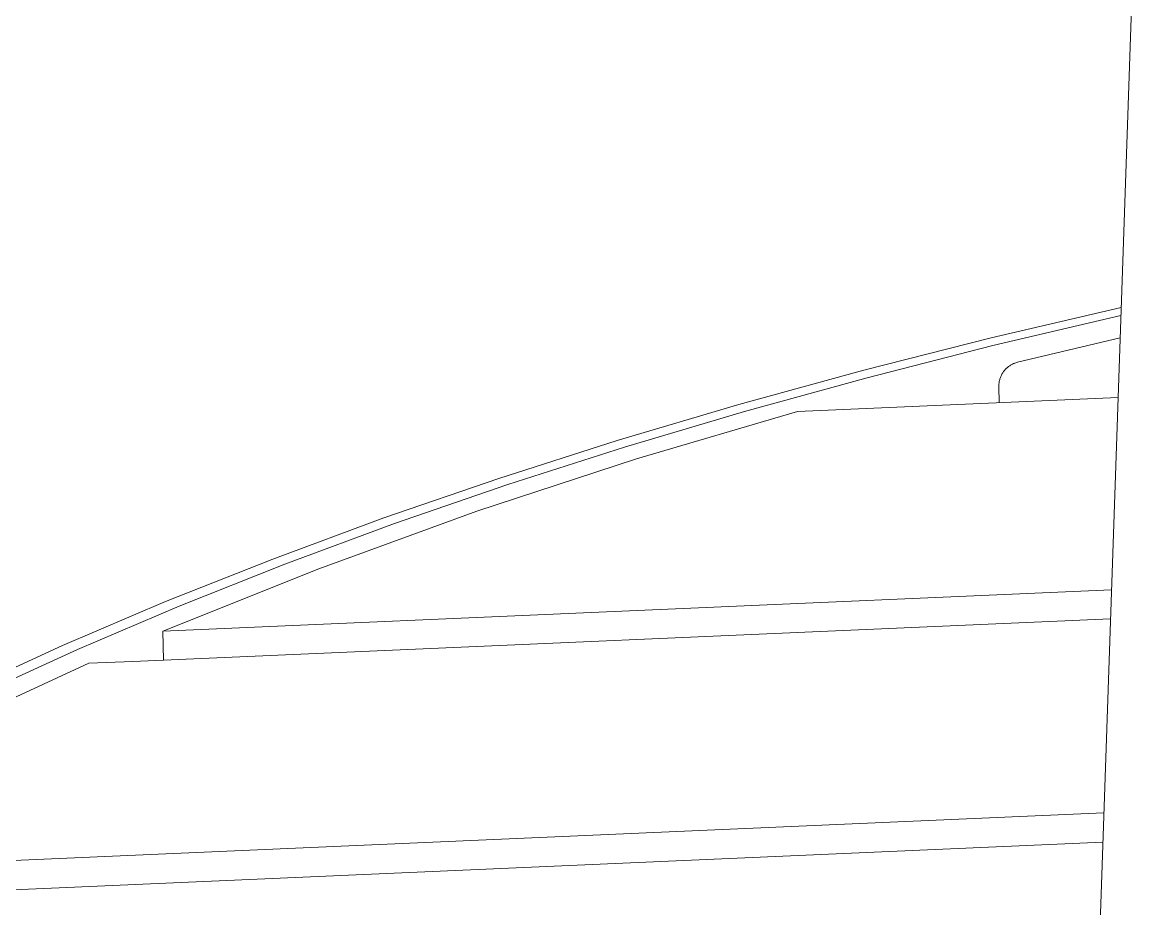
# Model space of a CAD drawing. Header units: inches. Extents: x 214 to 477, y -11 to 187.
# Drawn here: x 435.84 to 442.49, y 96.95 to 102.25 of the extents above; entities that cross this region are included whole.
import ezdxf

# ---------------------------------------------------------------- set-up
doc = ezdxf.new("R2010")
doc.units = ezdxf.units.IN
doc.layers.add('ZANO_R', color=7, linetype='Continuous', lineweight=0)

msp = doc.modelspace()

# ---------------------------------------------------------------- linework, layer by layer
at = {"layer": 'ZANO_R'}
for p, q in [((442.12359, 92.21966), (442.48509, 102.73026)), ((441.63274, 100.36426), (442.40997, 100.54629)), ((441.64262, 100.31751), (442.40831, 100.49779)), ((440.8704, 100.17059), (441.63274, 100.36426)), ((441.78932, 100.21775), (442.40369, 100.36371)), ((440.89159, 100.12588), (441.64262, 100.31751)), ((441.78445, 100.21647), (441.78932, 100.21775)), ((440.12461, 99.96564), (440.8704, 100.17059)), ((441.6963, 100.14609), (441.69878, 100.15047)), ((441.69878, 100.15047), (441.70141, 100.15476)), ((441.70141, 100.15476), (441.70419, 100.15896)), ((441.70419, 100.15896), (441.70712, 100.16306)), ((441.70712, 100.16306), (441.71018, 100.16706)), ((441.71018, 100.16706), (441.71339, 100.17095)), ((441.71339, 100.17095), (441.71672, 100.17472)), ((441.71672, 100.17472), (441.72018, 100.17838)), ((441.72018, 100.17838), (441.72377, 100.18192)), ((441.72377, 100.18192), (441.72748, 100.18532)), ((441.72748, 100.18532), (441.7313, 100.1886)), ((441.7313, 100.1886), (441.73524, 100.19174)), ((441.73524, 100.19174), (441.73928, 100.19475)), ((441.73928, 100.19475), (441.74343, 100.19761)), ((441.74343, 100.19761), (441.74767, 100.20033)), ((441.74767, 100.20033), (441.752, 100.20289)), ((441.752, 100.20289), (441.75642, 100.20531)), ((441.75642, 100.20531), (441.76092, 100.20757)), ((441.76092, 100.20757), (441.7655, 100.20968)), ((441.7655, 100.20968), (441.77014, 100.21162)), ((441.77014, 100.21162), (441.77485, 100.2134)), ((441.77485, 100.2134), (441.77962, 100.21502)), ((441.77962, 100.21502), (441.78445, 100.21647)), ((440.15681, 99.92323), (440.89159, 100.12588)), ((441.67881, 100.08356), (441.67914, 100.08859)), ((441.67914, 100.08859), (441.67964, 100.0936)), ((441.67964, 100.0936), (441.68031, 100.09859)), ((441.68031, 100.09859), (441.68116, 100.10355)), ((441.68116, 100.10355), (441.68217, 100.10849)), ((441.68217, 100.10849), (441.68336, 100.11338)), ((441.68336, 100.11338), (441.68472, 100.11823)), ((441.68472, 100.11823), (441.68624, 100.12303)), ((441.68624, 100.12303), (441.68793, 100.12778)), ((441.68793, 100.12778), (441.68978, 100.13246)), ((441.68978, 100.13246), (441.6918, 100.13708)), ((441.6918, 100.13708), (441.69397, 100.14162)), ((441.69397, 100.14162), (441.6963, 100.14609)), ((441.67866, 100.07852), (441.67881, 100.08356)), ((441.67869, 100.07349), (441.67866, 100.07852)), ((441.68093, 99.97569), (441.67869, 100.07349)), ((439.39694, 99.74981), (440.12461, 99.96564)), ((442.39141, 100.00642), (440.47506, 99.92352)), ((439.43981, 99.70998), (440.15681, 99.92323)), ((440.47506, 99.92352), (439.51127, 99.64033)), ((438.68891, 99.52354), (439.39694, 99.74981)), ((438.74205, 99.48654), (439.43981, 99.70998)), ((439.51127, 99.64033), (438.5569, 99.32686)), ((438.00195, 99.28734), (438.68891, 99.52354)), ((438.06492, 99.25339), (438.74205, 99.48654)), ((437.33738, 99.04172), (438.00195, 99.28734)), ((438.5569, 99.32686), (437.61289, 98.98344)), ((437.40968, 99.01106), (438.06492, 99.25339)), ((436.69644, 98.78726), (437.33738, 99.04172)), ((437.61289, 98.98344), (436.68019, 98.61041)), ((436.77755, 98.76009), (437.40968, 99.01106)), ((436.68019, 98.61041), (442.35186, 98.85674)), ((436.08025, 98.52455), (436.69644, 98.78726)), ((436.16961, 98.50104), (436.77755, 98.76009)), ((442.3459, 98.68349), (436.50099, 98.42948)), ((436.68468, 98.43746), (436.68019, 98.61041)), ((435.48983, 98.2542), (436.08025, 98.52455)), ((435.58684, 98.23454), (436.16961, 98.50104)), ((436.50099, 98.42948), (436.23769, 98.41804)), ((436.23769, 98.41804), (435.61936, 98.1327)), ((434.05527, 97.1631), (442.30599, 97.52312)), ((442.29998, 97.34825), (433.53276, 96.96547))]:
    msp.add_line(p, q, dxfattribs=at)

doc.saveas('drawing.dxf')
